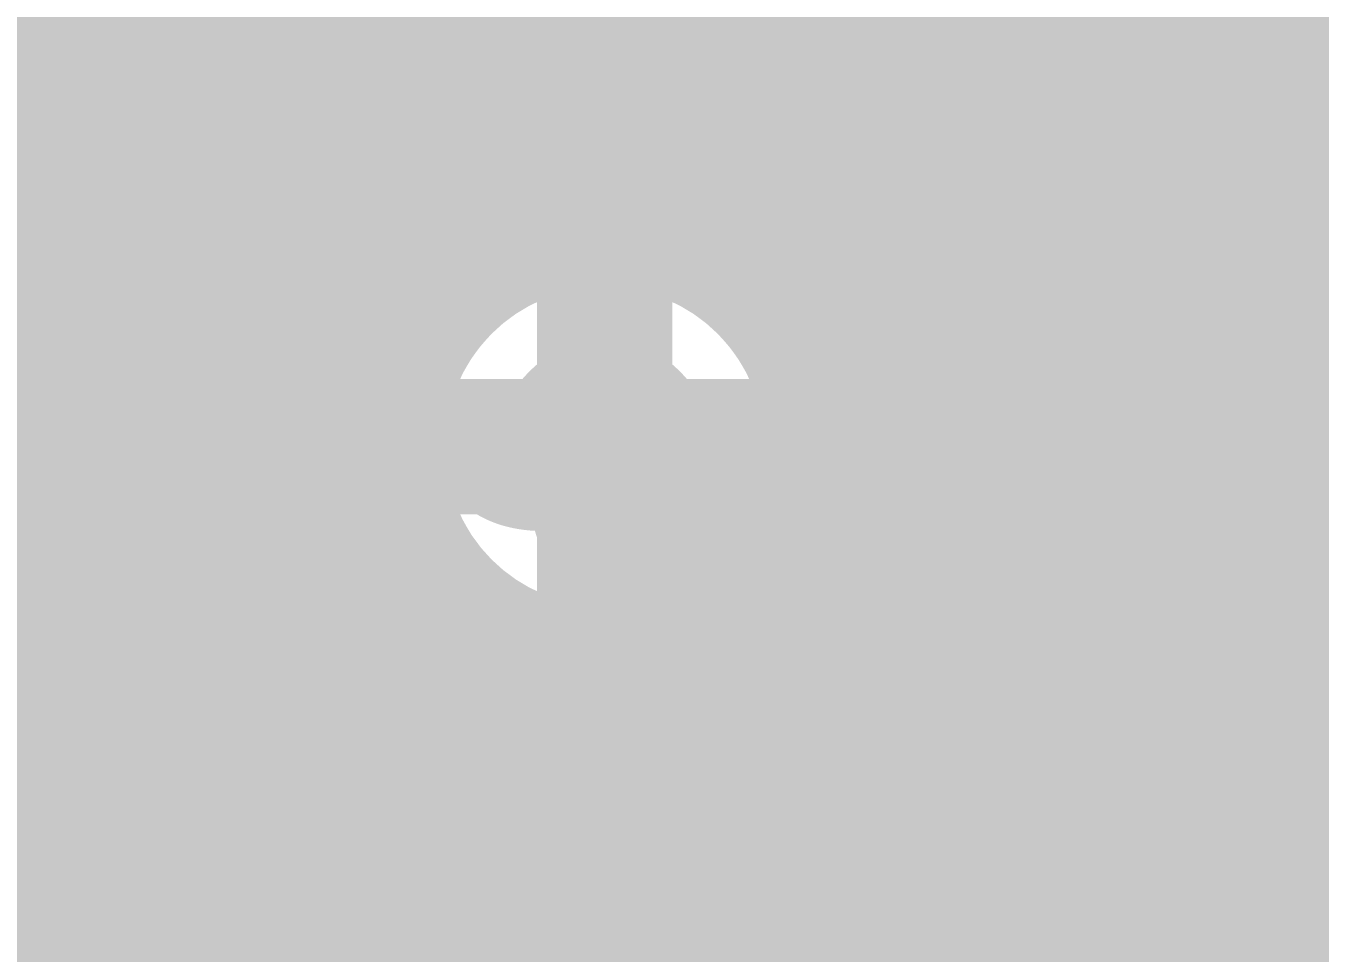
# Model space of a CAD drawing. Header units: inches. Extents: x 0 to 215, y 0 to 215.
# Drawn here: x 0.1502 to 0.2459, y 0.5546 to 0.6231 of the extents above; entities that cross this region are included whole.
import ezdxf

# ---------------------------------------------------------------- set-up
doc = ezdxf.new("R2010")
doc.units = ezdxf.units.IN
doc.header["$MEASUREMENT"] = 0
for name, color, linetype in [('BottomLayer', 5, 'Continuous'), ('BottomOverlay', 54, 'Continuous'), ('BottomPaste', 16, 'Continuous'), ('BottomSolder', 6, 'Continuous'), ('Mechanical15', 56, 'Continuous'), ('TopLayer', 1, 'Continuous'), ('TopOverlay', 2, 'Continuous'), ('TopPaste', 8, 'Continuous'), ('TopSolder', 216, 'Continuous'), ('ViaHoleLayer', 16, 'Continuous')]:
    doc.layers.add(name, color=color, linetype=linetype)
doc.styles.add('Arial', font='', dxfattribs={"height": 0.2})
doc.styles.get('Arial').set_extended_font_data('Arial')

# ---------------------------------------------------------------- blocks, each defined once
blk = doc.blocks.new('BF82192__10')
at = {"layer": 'BottomLayer'}
blk.add_hatch(color=5, dxfattribs=at).paths.add_polyline_path([(-0.181102, -0.082677), (-0.212598, -0.082677), (-0.212598, -0.059055), (-0.181102, -0.059055)])
at = {"layer": 'BottomPaste'}
blk.add_hatch(color=16, dxfattribs=at).paths.add_polyline_path([(-0.181102, -0.082677), (-0.212598, -0.082677), (-0.212598, -0.059055), (-0.181102, -0.059055)])
at = {"layer": 'BottomSolder'}
blk.add_hatch(color=6, dxfattribs=at).paths.add_polyline_path([(-0.177102, -0.086677), (-0.216598, -0.086677), (-0.216598, -0.055055), (-0.177102, -0.055055)])
at = {"layer": 'BottomOverlay'}
for points in [[(-0.294898, -0.086362, 0.01, 0.01, 0), (-0.294898, 0.071118, 0.01, 0.01, 0)], [(-0.294898, -0.086362, 0.01, 0.01, 0), (-0.294898, 0.071118, 0.01, 0.01, 0)], [(0.295654, -0.086362, 0.01, 0.01, -1), (-0.294898, -0.086362, 0.01, 0.01, 0)], [(0.295654, -0.086362, 0.01, 0.01, -1), (-0.294898, -0.086362, 0.01, 0.01, 0)]]:
    blk.add_lwpolyline(points, format="xyseb", dxfattribs=at)
blk.add_lwpolyline([(-0.297398, -0.086362, 0.005, 0.005, 1), (-0.292398, -0.086362, 0.005, 0.005, 1)], format="xyseb", close=True, dxfattribs=at)
blk.add_lwpolyline([(-0.297398, -0.086362, 0.005, 0.005, 1), (-0.292398, -0.086362, 0.005, 0.005, 1)], format="xyseb", close=True, dxfattribs=at)
blk.add_lwpolyline([(-0.297398, -0.086362, 0.005, 0.005, 1), (-0.292398, -0.086362, 0.005, 0.005, 1)], format="xyseb", close=True, dxfattribs=at)
blk.add_lwpolyline([(-0.297398, -0.086362, 0.005, 0.005, 1), (-0.292398, -0.086362, 0.005, 0.005, 1)], format="xyseb", close=True, dxfattribs=at)
blk = doc.blocks.new('R0201_29')
at = {"layer": 'TopLayer'}
for points in [[(-0.01673, 0.007874), (-0.004919, 0.007874), (-0.004919, -0.007874), (-0.01673, -0.007874)], [(0.004916, 0.007874), (0.016727, 0.007874), (0.016727, -0.007874), (0.004916, -0.007874)]]:
    blk.add_hatch(color=1, dxfattribs=at).paths.add_polyline_path(points)
at = {"layer": 'TopPaste'}
for points in [[(-0.01673, 0.007874), (-0.004919, 0.007874), (-0.004919, -0.007874), (-0.01673, -0.007874)], [(0.004916, 0.007874), (0.016727, 0.007874), (0.016727, -0.007874), (0.004916, -0.007874)]]:
    blk.add_hatch(color=8, dxfattribs=at).paths.add_polyline_path(points)
at = {"layer": 'TopSolder'}
for points in [[(-0.02073, 0.011874), (-0.000919, 0.011874), (-0.000919, -0.011874), (-0.02073, -0.011874)], [(0.000916, 0.011874), (0.020727, 0.011874), (0.020727, -0.011874), (0.000916, -0.011874)]]:
    blk.add_hatch(color=216, dxfattribs=at).paths.add_polyline_path(points)
at = {"layer": 'TopOverlay'}
for points in [[(-0.003937, 0.014961, 0.003937, 0.003937, 0), (-0.023622, 0.014961, 0.003937, 0.003937, 0)], [(-0.023622, -0.014961, 0.003937, 0.003937, 0), (-0.023622, 0.014961, 0.003937, 0.003937, 0)], [(0.023622, 0.014961, 0.003937, 0.003937, 0), (0.003937, 0.014961, 0.003937, 0.003937, 0)], [(0.023622, -0.014961, 0.003937, 0.003937, 0), (0.023622, 0.014961, 0.003937, 0.003937, 0)], [(-0.003937, -0.014961, 0.003937, 0.003937, 0), (-0.023622, -0.014961, 0.003937, 0.003937, 0)], [(0.023622, -0.014961, 0.003937, 0.003937, 0), (0.003937, -0.014961, 0.003937, 0.003937, 0)]]:
    blk.add_lwpolyline(points, format="xyseb", dxfattribs=at)
for points in [[(-0.024606, 0.014961, 0.001969, 0.001969, 1), (-0.022638, 0.014961, 0.001969, 0.001969, 1)], [(-0.024606, 0.014961, 0.001969, 0.001969, 1), (-0.022638, 0.014961, 0.001969, 0.001969, 1)], [(-0.004921, 0.014961, 0.001969, 0.001969, 1), (-0.002953, 0.014961, 0.001969, 0.001969, 1)], [(0.002953, 0.014961, 0.001969, 0.001969, 1), (0.004921, 0.014961, 0.001969, 0.001969, 1)], [(0.022638, 0.014961, 0.001969, 0.001969, 1), (0.024606, 0.014961, 0.001969, 0.001969, 1)], [(0.022638, 0.014961, 0.001969, 0.001969, 1), (0.024606, 0.014961, 0.001969, 0.001969, 1)], [(-0.024606, -0.014961, 0.001969, 0.001969, 1), (-0.022638, -0.014961, 0.001969, 0.001969, 1)], [(-0.024606, -0.014961, 0.001969, 0.001969, 1), (-0.022638, -0.014961, 0.001969, 0.001969, 1)], [(-0.004921, -0.014961, 0.001969, 0.001969, 1), (-0.002953, -0.014961, 0.001969, 0.001969, 1)], [(0.002953, -0.014961, 0.001969, 0.001969, 1), (0.004921, -0.014961, 0.001969, 0.001969, 1)], [(0.022638, -0.014961, 0.001969, 0.001969, 1), (0.024606, -0.014961, 0.001969, 0.001969, 1)], [(0.022638, -0.014961, 0.001969, 0.001969, 1), (0.024606, -0.014961, 0.001969, 0.001969, 1)]]:
    blk.add_lwpolyline(points, format="xyseb", close=True, dxfattribs=at)
blk = doc.blocks.new('R0201_37')
at = {"layer": 'TopLayer'}
for points in [[(-0.01673, 0.007874), (-0.004919, 0.007874), (-0.004919, -0.007874), (-0.01673, -0.007874)], [(0.004916, 0.007874), (0.016727, 0.007874), (0.016727, -0.007874), (0.004916, -0.007874)]]:
    blk.add_hatch(color=1, dxfattribs=at).paths.add_polyline_path(points)
at = {"layer": 'TopPaste'}
for points in [[(-0.01673, 0.007874), (-0.004919, 0.007874), (-0.004919, -0.007874), (-0.01673, -0.007874)], [(0.004916, 0.007874), (0.016727, 0.007874), (0.016727, -0.007874), (0.004916, -0.007874)]]:
    blk.add_hatch(color=8, dxfattribs=at).paths.add_polyline_path(points)
at = {"layer": 'TopSolder'}
for points in [[(-0.02073, 0.011874), (-0.000919, 0.011874), (-0.000919, -0.011874), (-0.02073, -0.011874)], [(0.000916, 0.011874), (0.020727, 0.011874), (0.020727, -0.011874), (0.000916, -0.011874)]]:
    blk.add_hatch(color=216, dxfattribs=at).paths.add_polyline_path(points)
at = {"layer": 'TopOverlay'}
for points in [[(-0.023622, 0.014961, 0.003937, 0.003937, 0), (-0.003937, 0.014961, 0.003937, 0.003937, 0)], [(-0.023622, 0.014961, 0.003937, 0.003937, 0), (-0.023622, -0.014961, 0.003937, 0.003937, 0)], [(0.003937, 0.014961, 0.003937, 0.003937, 0), (0.023622, 0.014961, 0.003937, 0.003937, 0)], [(0.023622, 0.014961, 0.003937, 0.003937, 0), (0.023622, -0.014961, 0.003937, 0.003937, 0)], [(-0.023622, -0.014961, 0.003937, 0.003937, 0), (-0.003937, -0.014961, 0.003937, 0.003937, 0)], [(0.003937, -0.014961, 0.003937, 0.003937, 0), (0.023622, -0.014961, 0.003937, 0.003937, 0)]]:
    blk.add_lwpolyline(points, format="xyseb", dxfattribs=at)
for points in [[(-0.024606, 0.014961, 0.001969, 0.001969, 1), (-0.022638, 0.014961, 0.001969, 0.001969, 1)], [(-0.024606, 0.014961, 0.001969, 0.001969, 1), (-0.022638, 0.014961, 0.001969, 0.001969, 1)], [(-0.004921, 0.014961, 0.001969, 0.001969, 1), (-0.002953, 0.014961, 0.001969, 0.001969, 1)], [(0.002953, 0.014961, 0.001969, 0.001969, 1), (0.004921, 0.014961, 0.001969, 0.001969, 1)], [(0.022638, 0.014961, 0.001969, 0.001969, 1), (0.024606, 0.014961, 0.001969, 0.001969, 1)], [(0.022638, 0.014961, 0.001969, 0.001969, 1), (0.024606, 0.014961, 0.001969, 0.001969, 1)], [(-0.024606, -0.014961, 0.001969, 0.001969, 1), (-0.022638, -0.014961, 0.001969, 0.001969, 1)], [(-0.024606, -0.014961, 0.001969, 0.001969, 1), (-0.022638, -0.014961, 0.001969, 0.001969, 1)], [(-0.004921, -0.014961, 0.001969, 0.001969, 1), (-0.002953, -0.014961, 0.001969, 0.001969, 1)], [(0.002953, -0.014961, 0.001969, 0.001969, 1), (0.004921, -0.014961, 0.001969, 0.001969, 1)], [(0.022638, -0.014961, 0.001969, 0.001969, 1), (0.024606, -0.014961, 0.001969, 0.001969, 1)], [(0.022638, -0.014961, 0.001969, 0.001969, 1), (0.024606, -0.014961, 0.001969, 0.001969, 1)]]:
    blk.add_lwpolyline(points, format="xyseb", close=True, dxfattribs=at)
blk = doc.blocks.new('R0201_45')
at = {"layer": 'TopLayer'}
for points in [[(-0.01673, 0.007874), (-0.004919, 0.007874), (-0.004919, -0.007874), (-0.01673, -0.007874)], [(0.004916, 0.007874), (0.016727, 0.007874), (0.016727, -0.007874), (0.004916, -0.007874)]]:
    blk.add_hatch(color=1, dxfattribs=at).paths.add_polyline_path(points)
at = {"layer": 'TopPaste'}
for points in [[(-0.01673, 0.007874), (-0.004919, 0.007874), (-0.004919, -0.007874), (-0.01673, -0.007874)], [(0.004916, 0.007874), (0.016727, 0.007874), (0.016727, -0.007874), (0.004916, -0.007874)]]:
    blk.add_hatch(color=8, dxfattribs=at).paths.add_polyline_path(points)
at = {"layer": 'TopSolder'}
for points in [[(-0.02073, 0.011874), (-0.000919, 0.011874), (-0.000919, -0.011874), (-0.02073, -0.011874)], [(0.000916, 0.011874), (0.020727, 0.011874), (0.020727, -0.011874), (0.000916, -0.011874)]]:
    blk.add_hatch(color=216, dxfattribs=at).paths.add_polyline_path(points)
at = {"layer": 'TopOverlay'}
for points in [[(-0.003937, 0.014961, 0.003937, 0.003937, 0), (-0.023622, 0.014961, 0.003937, 0.003937, 0)], [(-0.023622, -0.014961, 0.003937, 0.003937, 0), (-0.023622, 0.014961, 0.003937, 0.003937, 0)], [(0.023622, 0.014961, 0.003937, 0.003937, 0), (0.003937, 0.014961, 0.003937, 0.003937, 0)], [(0.023622, -0.014961, 0.003937, 0.003937, 0), (0.023622, 0.014961, 0.003937, 0.003937, 0)], [(-0.003937, -0.014961, 0.003937, 0.003937, 0), (-0.023622, -0.014961, 0.003937, 0.003937, 0)], [(0.023622, -0.014961, 0.003937, 0.003937, 0), (0.003937, -0.014961, 0.003937, 0.003937, 0)]]:
    blk.add_lwpolyline(points, format="xyseb", dxfattribs=at)
for points in [[(-0.024606, 0.014961, 0.001969, 0.001969, 1), (-0.022638, 0.014961, 0.001969, 0.001969, 1)], [(-0.024606, 0.014961, 0.001969, 0.001969, 1), (-0.022638, 0.014961, 0.001969, 0.001969, 1)], [(-0.004921, 0.014961, 0.001969, 0.001969, 1), (-0.002953, 0.014961, 0.001969, 0.001969, 1)], [(0.002953, 0.014961, 0.001969, 0.001969, 1), (0.004921, 0.014961, 0.001969, 0.001969, 1)], [(0.022638, 0.014961, 0.001969, 0.001969, 1), (0.024606, 0.014961, 0.001969, 0.001969, 1)], [(0.022638, 0.014961, 0.001969, 0.001969, 1), (0.024606, 0.014961, 0.001969, 0.001969, 1)], [(-0.024606, -0.014961, 0.001969, 0.001969, 1), (-0.022638, -0.014961, 0.001969, 0.001969, 1)], [(-0.024606, -0.014961, 0.001969, 0.001969, 1), (-0.022638, -0.014961, 0.001969, 0.001969, 1)], [(-0.004921, -0.014961, 0.001969, 0.001969, 1), (-0.002953, -0.014961, 0.001969, 0.001969, 1)], [(0.002953, -0.014961, 0.001969, 0.001969, 1), (0.004921, -0.014961, 0.001969, 0.001969, 1)], [(0.022638, -0.014961, 0.001969, 0.001969, 1), (0.024606, -0.014961, 0.001969, 0.001969, 1)], [(0.022638, -0.014961, 0.001969, 0.001969, 1), (0.024606, -0.014961, 0.001969, 0.001969, 1)]]:
    blk.add_lwpolyline(points, format="xyseb", close=True, dxfattribs=at)
blk = doc.blocks.new('SOT_523_3_L1_6_W0_8_P1_00_LS1_6_BR_46')
at = {"layer": 'TopLayer'}
for points in [[(0.014382, 0.013427), (0.014382, 0.029175), (0.034461, 0.029175), (0.034461, 0.013427)], [(-0.0368, -0.006258), (-0.0368, 0.00949), (-0.016721, 0.00949), (-0.016721, -0.006258)], [(0.014382, -0.025943), (0.014382, -0.010195), (0.034461, -0.010195), (0.034461, -0.025943)]]:
    blk.add_hatch(color=1, dxfattribs=at).paths.add_polyline_path(points)
at = {"layer": 'TopPaste'}
for points in [[(0.014382, 0.013427), (0.014382, 0.029175), (0.034461, 0.029175), (0.034461, 0.013427)], [(-0.0368, -0.006258), (-0.0368, 0.00949), (-0.016721, 0.00949), (-0.016721, -0.006258)], [(0.014382, -0.025943), (0.014382, -0.010195), (0.034461, -0.010195), (0.034461, -0.025943)]]:
    blk.add_hatch(color=8, dxfattribs=at).paths.add_polyline_path(points)
at = {"layer": 'TopSolder'}
for points in [[(0.012382, 0.011427), (0.012382, 0.031175), (0.036461, 0.031175), (0.036461, 0.011427)], [(-0.0388, -0.008258), (-0.0388, 0.01149), (-0.014721, 0.01149), (-0.014721, -0.008258)], [(0.012382, -0.027943), (0.012382, -0.008195), (0.036461, -0.008195), (0.036461, -0.027943)]]:
    blk.add_hatch(color=216, dxfattribs=at).paths.add_polyline_path(points)
at = {"layer": 'Mechanical15'}
for points in [[(0.0368, -0.019249, 0.00748, 0.00748, 1), (0.02936, -0.019249, 0.00748, 0.00748, 1)], [(0.02749, -0.019249, 0.00374, 0.00374, 1), (0.03123, -0.019249, 0.00374, 0.00374, 1)], [(0.03493, -0.019249, 0.00374, 0.00374, 1), (0.03867, -0.019249, 0.00374, 0.00374, 1)]]:
    blk.add_lwpolyline(points, format="xyseb", close=True, dxfattribs=at)
at = {"layer": 'TopOverlay'}
for points in [[(-0.018887, 0.01733, 0.00748, 0.00748, 0), (-0.018887, 0.037049, 0.00748, 0.00748, 0)], [(0.016547, 0.037049, 0.00748, 0.00748, 0), (-0.018887, 0.037049, 0.00748, 0.00748, 0)], [(0.016547, 0.037015, 0.00748, 0.00748, 0), (0.016547, 0.037049, 0.00748, 0.00748, 0)], [(0.016547, -0.002355, 0.00748, 0.00748, 0), (0.016547, 0.005587, 0.00748, 0.00748, 0)], [(-0.018887, -0.033817, 0.00748, 0.00748, 0), (-0.018887, -0.014098, 0.00748, 0.00748, 0)], [(0.016547, -0.033817, 0.00748, 0.00748, 0), (-0.018887, -0.033817, 0.00748, 0.00748, 0)], [(0.016547, -0.033817, 0.00748, 0.00748, 0), (0.016547, -0.033783, 0.00748, 0.00748, 0)]]:
    blk.add_lwpolyline(points, format="xyseb", dxfattribs=at)
for points in [[(-0.020757, 0.037049, 0.00374, 0.00374, 1), (-0.017017, 0.037049, 0.00374, 0.00374, 1)], [(-0.020757, 0.037049, 0.00374, 0.00374, 1), (-0.017017, 0.037049, 0.00374, 0.00374, 1)], [(0.014677, 0.037049, 0.00374, 0.00374, 1), (0.018417, 0.037049, 0.00374, 0.00374, 1)], [(0.014677, 0.037049, 0.00374, 0.00374, 1), (0.018417, 0.037049, 0.00374, 0.00374, 1)], [(0.014677, 0.037015, 0.00374, 0.00374, 1), (0.018417, 0.037015, 0.00374, 0.00374, 1)], [(-0.020757, 0.01733, 0.00374, 0.00374, 1), (-0.017017, 0.01733, 0.00374, 0.00374, 1)], [(0.014677, 0.005587, 0.00374, 0.00374, 1), (0.018417, 0.005587, 0.00374, 0.00374, 1)], [(0.014677, -0.002355, 0.00374, 0.00374, 1), (0.018417, -0.002355, 0.00374, 0.00374, 1)], [(-0.020757, -0.014098, 0.00374, 0.00374, 1), (-0.017017, -0.014098, 0.00374, 0.00374, 1)], [(-0.020757, -0.033817, 0.00374, 0.00374, 1), (-0.017017, -0.033817, 0.00374, 0.00374, 1)], [(-0.020757, -0.033817, 0.00374, 0.00374, 1), (-0.017017, -0.033817, 0.00374, 0.00374, 1)], [(0.014677, -0.033783, 0.00374, 0.00374, 1), (0.018417, -0.033783, 0.00374, 0.00374, 1)], [(0.014677, -0.033817, 0.00374, 0.00374, 1), (0.018417, -0.033817, 0.00374, 0.00374, 1)], [(0.014677, -0.033817, 0.00374, 0.00374, 1), (0.018417, -0.033817, 0.00374, 0.00374, 1)], [(0.03139, -0.038149, 0.00748, 0.00748, 1), (0.02611, -0.038149, 0.00748, 0.00748, 1)], [(0.02424, -0.038149, 0.00374, 0.00374, 1), (0.02798, -0.038149, 0.00374, 0.00374, 1)], [(0.02952, -0.038149, 0.00374, 0.00374, 1), (0.03326, -0.038149, 0.00374, 0.00374, 1)]]:
    blk.add_lwpolyline(points, format="xyseb", close=True, dxfattribs=at)
blk = doc.blocks.new('C0201_62')
at = {"layer": 'TopLayer'}
for points in [[(-0.016727, 0.007874), (-0.004916, 0.007874), (-0.004916, -0.007874), (-0.016727, -0.007874)], [(0.004919, 0.007874), (0.01673, 0.007874), (0.01673, -0.007874), (0.004919, -0.007874)]]:
    blk.add_hatch(color=1, dxfattribs=at).paths.add_polyline_path(points)
at = {"layer": 'TopPaste'}
for points in [[(-0.016727, 0.007874), (-0.004916, 0.007874), (-0.004916, -0.007874), (-0.016727, -0.007874)], [(0.004919, 0.007874), (0.01673, 0.007874), (0.01673, -0.007874), (0.004919, -0.007874)]]:
    blk.add_hatch(color=8, dxfattribs=at).paths.add_polyline_path(points)
at = {"layer": 'TopSolder'}
for points in [[(-0.020727, 0.011874), (-0.000916, 0.011874), (-0.000916, -0.011874), (-0.020727, -0.011874)], [(0.000919, 0.011874), (0.02073, 0.011874), (0.02073, -0.011874), (0.000919, -0.011874)]]:
    blk.add_hatch(color=216, dxfattribs=at).paths.add_polyline_path(points)
at = {"layer": 'TopOverlay'}
for points in [[(-0.023623, 0.011812, 0.003937, 0.003937, -0.414214), (-0.020474, 0.014961, 0.003937, 0.003937, 0)], [(-0.019685, 0.014961, 0.003937, 0.003937, 0), (-0.020474, 0.014961, 0.003937, 0.003937, 0)], [(-0.003935, 0.014961, 0.003937, 0.003937, 0), (-0.019685, 0.014961, 0.003937, 0.003937, 0)], [(0.019685, 0.014961, 0.003937, 0.003937, 0), (0.003938, 0.014961, 0.003937, 0.003937, 0)], [(0.020474, 0.014961, 0.003937, 0.003937, 0), (0.019685, 0.014961, 0.003937, 0.003937, 0)], [(0.020474, 0.014961, 0.003937, 0.003937, -0.414214), (0.023623, 0.011812, 0.003937, 0.003937, 0)], [(-0.023623, -0.011811, 0.003937, 0.003937, 0), (-0.023623, 0.011812, 0.003937, 0.003937, 0)], [(0.023623, -0.011811, 0.003937, 0.003937, 0), (0.023623, 0.011812, 0.003937, 0.003937, 0)], [(-0.020473, -0.014961, 0.003937, 0.003937, -0.414214), (-0.023623, -0.011811, 0.003937, 0.003937, 0)], [(0.023623, -0.011811, 0.003937, 0.003937, -0.414214), (0.020473, -0.014961, 0.003937, 0.003937, 0)], [(-0.019685, -0.014961, 0.003937, 0.003937, 0), (-0.020473, -0.014961, 0.003937, 0.003937, 0)], [(-0.003935, -0.014961, 0.003937, 0.003937, 0), (-0.019685, -0.014961, 0.003937, 0.003937, 0)], [(0.019685, -0.014961, 0.003937, 0.003937, 0), (0.003938, -0.014961, 0.003937, 0.003937, 0)], [(0.020473, -0.014961, 0.003937, 0.003937, 0), (0.019685, -0.014961, 0.003937, 0.003937, 0)]]:
    blk.add_lwpolyline(points, format="xyseb", dxfattribs=at)
for points in [[(-0.021458, 0.014961, 0.001969, 0.001969, 1), (-0.01949, 0.014961, 0.001969, 0.001969, 1)], [(-0.021458, 0.014961, 0.001969, 0.001969, 1), (-0.01949, 0.014961, 0.001969, 0.001969, 1)], [(-0.020669, 0.014961, 0.001969, 0.001969, 1), (-0.018701, 0.014961, 0.001969, 0.001969, 1)], [(-0.020669, 0.014961, 0.001969, 0.001969, 1), (-0.018701, 0.014961, 0.001969, 0.001969, 1)], [(-0.004919, 0.014961, 0.001969, 0.001969, 1), (-0.002951, 0.014961, 0.001969, 0.001969, 1)], [(0.002954, 0.014961, 0.001969, 0.001969, 1), (0.004922, 0.014961, 0.001969, 0.001969, 1)], [(0.018701, 0.014961, 0.001969, 0.001969, 1), (0.020669, 0.014961, 0.001969, 0.001969, 1)], [(0.018701, 0.014961, 0.001969, 0.001969, 1), (0.020669, 0.014961, 0.001969, 0.001969, 1)], [(0.01949, 0.014961, 0.001969, 0.001969, 1), (0.021458, 0.014961, 0.001969, 0.001969, 1)], [(0.01949, 0.014961, 0.001969, 0.001969, 1), (0.021458, 0.014961, 0.001969, 0.001969, 1)], [(-0.024607, 0.011812, 0.001969, 0.001969, 1), (-0.022639, 0.011812, 0.001969, 0.001969, 1)], [(-0.024607, 0.011812, 0.001969, 0.001969, 1), (-0.022639, 0.011812, 0.001969, 0.001969, 1)], [(0.022639, 0.011812, 0.001969, 0.001969, 1), (0.024607, 0.011812, 0.001969, 0.001969, 1)], [(0.022639, 0.011812, 0.001969, 0.001969, 1), (0.024607, 0.011812, 0.001969, 0.001969, 1)], [(-0.024607, -0.011811, 0.001969, 0.001969, 1), (-0.022639, -0.011811, 0.001969, 0.001969, 1)], [(-0.024607, -0.011811, 0.001969, 0.001969, 1), (-0.022639, -0.011811, 0.001969, 0.001969, 1)], [(0.022639, -0.011811, 0.001969, 0.001969, 1), (0.024607, -0.011811, 0.001969, 0.001969, 1)], [(0.022639, -0.011811, 0.001969, 0.001969, 1), (0.024607, -0.011811, 0.001969, 0.001969, 1)], [(-0.021457, -0.014961, 0.001969, 0.001969, 1), (-0.019489, -0.014961, 0.001969, 0.001969, 1)], [(-0.021457, -0.014961, 0.001969, 0.001969, 1), (-0.019489, -0.014961, 0.001969, 0.001969, 1)], [(-0.020669, -0.014961, 0.001969, 0.001969, 1), (-0.018701, -0.014961, 0.001969, 0.001969, 1)], [(-0.020669, -0.014961, 0.001969, 0.001969, 1), (-0.018701, -0.014961, 0.001969, 0.001969, 1)], [(-0.004919, -0.014961, 0.001969, 0.001969, 1), (-0.002951, -0.014961, 0.001969, 0.001969, 1)], [(0.002954, -0.014961, 0.001969, 0.001969, 1), (0.004922, -0.014961, 0.001969, 0.001969, 1)], [(0.018701, -0.014961, 0.001969, 0.001969, 1), (0.020669, -0.014961, 0.001969, 0.001969, 1)], [(0.018701, -0.014961, 0.001969, 0.001969, 1), (0.020669, -0.014961, 0.001969, 0.001969, 1)], [(0.019489, -0.014961, 0.001969, 0.001969, 1), (0.021457, -0.014961, 0.001969, 0.001969, 1)], [(0.019489, -0.014961, 0.001969, 0.001969, 1), (0.021457, -0.014961, 0.001969, 0.001969, 1)]]:
    blk.add_lwpolyline(points, format="xyseb", close=True, dxfattribs=at)

msp = doc.modelspace()

# ---------------------------------------------------------------- hatches: boundary and pattern name
at = {"layer": 'BottomLayer'}
h = msp.add_hatch(color=5, dxfattribs=at)
edge = h.paths.add_edge_path()
edge.add_arc((0.193, 0.592), 0.007874, 0, 360)
at = {"layer": 'TopLayer'}
h = msp.add_hatch(color=1, dxfattribs=at)
edge = h.paths.add_edge_path()
edge.add_arc((0.193, 0.592), 0.007874, 0, 360)
at = {"layer": 'ViaHoleLayer'}
h = msp.add_hatch(color=16, dxfattribs=at)
edge = h.paths.add_edge_path()
edge.add_arc((0.193, 0.592), 0.003937, 0, 360)

# ---------------------------------------------------------------- linework, layer by layer
at = {"layer": 'BottomLayer'}
for points in [[(0.156226, 0.607307, 0.005, 0.005, 0), (0.156226, 0.764787, 0.005, 0.005, 0)], [(0.227343, 0.603508, 0.005, 0.005, 0), (0.227343, 0.640004, 0.005, 0.005, 0)], [(0.156226, 0.622433, 0.005, 0.005, 0), (0.227343, 0.622433, 0.005, 0.005, 0)], [(0.156226, 0.618418, 0.005, 0.005, 0), (0.227343, 0.618418, 0.005, 0.005, 0)], [(0.156226, 0.614402, 0.005, 0.005, 0), (0.227343, 0.614402, 0.005, 0.005, 0)], [(0.156226, 0.610386, 0.005, 0.005, 0), (0.227343, 0.610386, 0.005, 0.005, 0)], [(0.156009, 0.606216, 0.005, 0.005, 0), (0.157791, 0.574496, 0.005, 0.005, 0)], [(0.15604, 0.606371, 0.005, 0.005, 0), (0.227343, 0.606371, 0.005, 0.005, 0)], [(0.193, 0.592, 0.01, 0.01, 0), (0.193, 0.603811, 0.01, 0.01, 0)], [(0.227343, 0.603508, 0.005, 0.005, 0), (0.271713, 0.603508, 0.005, 0.005, 0)], [(0.156226, 0.602355, 0.005, 0.005, 0), (0.183122, 0.602355, 0.005, 0.005, 0)], [(0.202878, 0.602355, 0.005, 0.005, 0), (0.539673, 0.602355, 0.005, 0.005, 0)], [(0.156452, 0.598339, 0.005, 0.005, 0), (0.18017, 0.598339, 0.005, 0.005, 0)], [(0.20583, 0.598339, 0.005, 0.005, 0), (0.539673, 0.598339, 0.005, 0.005, 0)], [(0.156677, 0.594324, 0.005, 0.005, 0), (0.178879, 0.594324, 0.005, 0.005, 0)], [(0.181189, 0.592, 0.01, 0.01, 0), (0.193, 0.592, 0.01, 0.01, 0)], [(0.193, 0.592, 0.01, 0.01, 0), (0.204811, 0.592, 0.01, 0.01, 0)], [(0.193, 0.580189, 0.01, 0.01, 0), (0.193, 0.592, 0.01, 0.01, 0)], [(0.207121, 0.594324, 0.005, 0.005, 0), (0.539673, 0.594324, 0.005, 0.005, 0)], [(0.156903, 0.590308, 0.005, 0.005, 0), (0.178789, 0.590308, 0.005, 0.005, 0)], [(0.207211, 0.590308, 0.005, 0.005, 0), (0.539673, 0.590308, 0.005, 0.005, 0)], [(0.157128, 0.586292, 0.005, 0.005, 0), (0.179876, 0.586292, 0.005, 0.005, 0)], [(0.206123, 0.586292, 0.005, 0.005, 0), (0.539673, 0.586292, 0.005, 0.005, 0)], [(0.157354, 0.582276, 0.005, 0.005, 0), (0.1825, 0.582276, 0.005, 0.005, 0)], [(0.2035, 0.582276, 0.005, 0.005, 0), (0.539673, 0.582276, 0.005, 0.005, 0)], [(0.157579, 0.578261, 0.005, 0.005, 0), (0.188995, 0.578261, 0.005, 0.005, 0)], [(0.197005, 0.578261, 0.005, 0.005, 0), (0.539694, 0.578261, 0.005, 0.005, 0)], [(0.157791, 0.574496, 0.005, 0.005, 0), (0.163295, 0.542097, 0.005, 0.005, 0)], [(0.157833, 0.574245, 0.005, 0.005, 0), (0.54055, 0.574245, 0.005, 0.005, 0)], [(0.158516, 0.570229, 0.005, 0.005, 0), (0.542966, 0.570229, 0.005, 0.005, 0)], [(0.159198, 0.566214, 0.005, 0.005, 0), (0.54694, 0.566214, 0.005, 0.005, 0)], [(0.15988, 0.562198, 0.005, 0.005, 0), (0.550955, 0.562198, 0.005, 0.005, 0)], [(0.160562, 0.558182, 0.005, 0.005, 0), (0.554971, 0.558182, 0.005, 0.005, 0)], [(0.161245, 0.554167, 0.005, 0.005, 0), (0.558987, 0.554167, 0.005, 0.005, 0)]]:
    msp.add_lwpolyline(points, format="xyseb", dxfattribs=at)
for points in [[(0.154976, 0.622433, 0.0025, 0.0025, 1), (0.157476, 0.622433, 0.0025, 0.0025, 1)], [(0.226093, 0.622433, 0.0025, 0.0025, 1), (0.228593, 0.622433, 0.0025, 0.0025, 1)], [(0.154976, 0.618418, 0.0025, 0.0025, 1), (0.157476, 0.618418, 0.0025, 0.0025, 1)], [(0.226093, 0.618418, 0.0025, 0.0025, 1), (0.228593, 0.618418, 0.0025, 0.0025, 1)], [(0.154976, 0.614402, 0.0025, 0.0025, 1), (0.157476, 0.614402, 0.0025, 0.0025, 1)], [(0.226093, 0.614402, 0.0025, 0.0025, 1), (0.228593, 0.614402, 0.0025, 0.0025, 1)], [(0.154976, 0.610386, 0.0025, 0.0025, 1), (0.157476, 0.610386, 0.0025, 0.0025, 1)], [(0.226093, 0.610386, 0.0025, 0.0025, 1), (0.228593, 0.610386, 0.0025, 0.0025, 1)], [(0.154976, 0.607307, 0.0025, 0.0025, 1), (0.157476, 0.607307, 0.0025, 0.0025, 1)], [(0.154759, 0.606216, 0.0025, 0.0025, 1), (0.157259, 0.606216, 0.0025, 0.0025, 1)], [(0.15479, 0.606371, 0.0025, 0.0025, 1), (0.15729, 0.606371, 0.0025, 0.0025, 1)], [(0.207311, 0.592, 0.005, 0.005, 1), (0.178689, 0.592, 0.005, 0.005, 1)], [(0.1905, 0.603811, 0.005, 0.005, 1), (0.1955, 0.603811, 0.005, 0.005, 1)], [(0.226093, 0.606371, 0.0025, 0.0025, 1), (0.228593, 0.606371, 0.0025, 0.0025, 1)], [(0.226093, 0.603508, 0.0025, 0.0025, 1), (0.228593, 0.603508, 0.0025, 0.0025, 1)], [(0.226093, 0.603508, 0.0025, 0.0025, 1), (0.228593, 0.603508, 0.0025, 0.0025, 1)], [(0.154976, 0.602355, 0.0025, 0.0025, 1), (0.157476, 0.602355, 0.0025, 0.0025, 1)], [(0.181872, 0.602355, 0.0025, 0.0025, 1), (0.184372, 0.602355, 0.0025, 0.0025, 1)], [(0.201628, 0.602355, 0.0025, 0.0025, 1), (0.204128, 0.602355, 0.0025, 0.0025, 1)], [(0.155202, 0.598339, 0.0025, 0.0025, 1), (0.157702, 0.598339, 0.0025, 0.0025, 1)], [(0.17892, 0.598339, 0.0025, 0.0025, 1), (0.18142, 0.598339, 0.0025, 0.0025, 1)], [(0.20458, 0.598339, 0.0025, 0.0025, 1), (0.20708, 0.598339, 0.0025, 0.0025, 1)], [(0.155427, 0.594324, 0.0025, 0.0025, 1), (0.157927, 0.594324, 0.0025, 0.0025, 1)], [(0.178689, 0.592, 0.005, 0.005, 1), (0.183689, 0.592, 0.005, 0.005, 1)], [(0.177629, 0.594324, 0.0025, 0.0025, 1), (0.180129, 0.594324, 0.0025, 0.0025, 1)], [(0.1905, 0.592, 0.005, 0.005, 1), (0.1955, 0.592, 0.005, 0.005, 1)], [(0.1905, 0.592, 0.005, 0.005, 1), (0.1955, 0.592, 0.005, 0.005, 1)], [(0.1905, 0.592, 0.005, 0.005, 1), (0.1955, 0.592, 0.005, 0.005, 1)], [(0.1905, 0.592, 0.005, 0.005, 1), (0.1955, 0.592, 0.005, 0.005, 1)], [(0.202311, 0.592, 0.005, 0.005, 1), (0.207311, 0.592, 0.005, 0.005, 1)], [(0.205871, 0.594324, 0.0025, 0.0025, 1), (0.208371, 0.594324, 0.0025, 0.0025, 1)], [(0.177439, 0.592, 0.0025, 0.0025, 1), (0.179939, 0.592, 0.0025, 0.0025, 1)], [(0.206061, 0.592, 0.0025, 0.0025, 1), (0.208561, 0.592, 0.0025, 0.0025, 1)], [(0.155653, 0.590308, 0.0025, 0.0025, 1), (0.158153, 0.590308, 0.0025, 0.0025, 1)], [(0.177539, 0.590308, 0.0025, 0.0025, 1), (0.180039, 0.590308, 0.0025, 0.0025, 1)], [(0.205961, 0.590308, 0.0025, 0.0025, 1), (0.208461, 0.590308, 0.0025, 0.0025, 1)], [(0.155878, 0.586292, 0.0025, 0.0025, 1), (0.158378, 0.586292, 0.0025, 0.0025, 1)], [(0.178626, 0.586292, 0.0025, 0.0025, 1), (0.181126, 0.586292, 0.0025, 0.0025, 1)], [(0.204873, 0.586292, 0.0025, 0.0025, 1), (0.207373, 0.586292, 0.0025, 0.0025, 1)], [(0.156104, 0.582276, 0.0025, 0.0025, 1), (0.158604, 0.582276, 0.0025, 0.0025, 1)], [(0.18125, 0.582276, 0.0025, 0.0025, 1), (0.18375, 0.582276, 0.0025, 0.0025, 1)], [(0.1905, 0.580189, 0.005, 0.005, 1), (0.1955, 0.580189, 0.005, 0.005, 1)], [(0.20225, 0.582276, 0.0025, 0.0025, 1), (0.20475, 0.582276, 0.0025, 0.0025, 1)], [(0.156329, 0.578261, 0.0025, 0.0025, 1), (0.158829, 0.578261, 0.0025, 0.0025, 1)], [(0.187745, 0.578261, 0.0025, 0.0025, 1), (0.190245, 0.578261, 0.0025, 0.0025, 1)], [(0.195755, 0.578261, 0.0025, 0.0025, 1), (0.198255, 0.578261, 0.0025, 0.0025, 1)], [(0.156541, 0.574496, 0.0025, 0.0025, 1), (0.159041, 0.574496, 0.0025, 0.0025, 1)], [(0.156541, 0.574496, 0.0025, 0.0025, 1), (0.159041, 0.574496, 0.0025, 0.0025, 1)], [(0.156583, 0.574245, 0.0025, 0.0025, 1), (0.159083, 0.574245, 0.0025, 0.0025, 1)], [(0.157266, 0.570229, 0.0025, 0.0025, 1), (0.159766, 0.570229, 0.0025, 0.0025, 1)], [(0.157948, 0.566214, 0.0025, 0.0025, 1), (0.160448, 0.566214, 0.0025, 0.0025, 1)], [(0.15863, 0.562198, 0.0025, 0.0025, 1), (0.16113, 0.562198, 0.0025, 0.0025, 1)], [(0.159312, 0.558182, 0.0025, 0.0025, 1), (0.161812, 0.558182, 0.0025, 0.0025, 1)], [(0.159995, 0.554167, 0.0025, 0.0025, 1), (0.162495, 0.554167, 0.0025, 0.0025, 1)]]:
    msp.add_lwpolyline(points, format="xyseb", close=True, dxfattribs=at)
at = {"layer": 'TopLayer'}
for points in [[(0.206213, 0.619182, 0.005906, 0.005906, 0), (0.219031, 0.632, 0.005906, 0.005906, 0)], [(0.241541, 0.632, 0.005906, 0.005906, 0), (0.25, 0.623541, 0.005906, 0.005906, 0)], [(0.168921, 0.626079, 0.005906, 0.005906, 0), (0.175818, 0.619182, 0.005906, 0.005906, 0)], [(0.175818, 0.619182, 0.005906, 0.005906, 0), (0.192315, 0.619182, 0.005906, 0.005906, 0)], [(0.192315, 0.619182, 0.005906, 0.005906, 0), (0.206213, 0.619182, 0.005906, 0.005906, 0)], [(0.215637, 0.609759, 0.005, 0.005, 0), (0.224552, 0.618673, 0.005, 0.005, 0)], [(0.224552, 0.618673, 0.005, 0.005, 0), (0.235689, 0.618673, 0.005, 0.005, 0)], [(0.235689, 0.598342, 0.005, 0.005, 0), (0.235689, 0.618673, 0.005, 0.005, 0)], [(0.224296, 0.618418, 0.005, 0.005, 0), (0.235689, 0.618418, 0.005, 0.005, 0)], [(0.143327, 0.616673, 0.005, 0.005, 0), (0.15948, 0.616673, 0.005, 0.005, 0)], [(0.159498, 0.616655, 0.005, 0.005, 0), (0.166395, 0.609759, 0.005, 0.005, 0)], [(0.143327, 0.614402, 0.005, 0.005, 0), (0.161751, 0.614402, 0.005, 0.005, 0)], [(0.22028, 0.614402, 0.005, 0.005, 0), (0.235689, 0.614402, 0.005, 0.005, 0)], [(0.145311, 0.610386, 0.005, 0.005, 0), (0.165767, 0.610386, 0.005, 0.005, 0)], [(0.216265, 0.610386, 0.005, 0.005, 0), (0.235689, 0.610386, 0.005, 0.005, 0)], [(0.175818, 0.605855, 0.005, 0.005, -0.198912), (0.166395, 0.609759, 0.005, 0.005, 0)], [(0.175818, 0.605855, 0.005, 0.005, -0.198912), (0.166395, 0.609759, 0.005, 0.005, 0)], [(0.215637, 0.609759, 0.005, 0.005, -0.190879), (0.206626, 0.605862, 0.005, 0.005, 0)], [(0.215637, 0.609759, 0.005, 0.005, -0.190879), (0.206626, 0.605862, 0.005, 0.005, 0)], [(0.145311, 0.606371, 0.005, 0.005, 0), (0.172148, 0.606371, 0.005, 0.005, 0)], [(0.209884, 0.606371, 0.005, 0.005, 0), (0.235689, 0.606371, 0.005, 0.005, 0)], [(0.178004, 0.602706, 0.005, 0.005, 0), (0.178004, 0.605855, 0.005, 0.005, 0)], [(0.206626, 0.602706, 0.005, 0.005, 0), (0.206626, 0.605862, 0.005, 0.005, 0)], [(0.145311, 0.602355, 0.005, 0.005, 0), (0.183122, 0.602355, 0.005, 0.005, 0)], [(0.178004, 0.602706, 0.005, 0.005, 0), (0.183503, 0.602706, 0.005, 0.005, 0)], [(0.180826, 0.584476, 0.005, 0.005, -0.364657), (0.183503, 0.602706, 0.005, 0.005, 0)], [(0.202497, 0.602706, 0.005, 0.005, 0), (0.206626, 0.602706, 0.005, 0.005, 0)], [(0.202497, 0.602706, 0.005, 0.005, -0.214485), (0.207311, 0.592, 0.005, 0.005, 0)], [(0.202878, 0.602355, 0.005, 0.005, 0), (0.235689, 0.602355, 0.005, 0.005, 0)], [(0.145311, 0.598339, 0.005, 0.005, 0), (0.18017, 0.598339, 0.005, 0.005, 0)], [(0.20583, 0.598339, 0.005, 0.005, 0), (0.235689, 0.598339, 0.005, 0.005, 0)], [(0.235689, 0.595303, 0.005, 0.005, 0), (0.235689, 0.598342, 0.005, 0.005, 0)], [(0.235689, 0.595303, 0.005, 0.005, 0), (0.235689, 0.598342, 0.005, 0.005, 0)], [(0.193, 0.592, 0.011811, 0.011811, 0), (0.212, 0.573, 0.011811, 0.011811, 0)], [(0.235689, 0.573658, 0.005, 0.005, 0), (0.235689, 0.595303, 0.005, 0.005, 0)], [(0.145311, 0.594324, 0.005, 0.005, 0), (0.178879, 0.594324, 0.005, 0.005, 0)], [(0.181189, 0.592, 0.01, 0.01, 0), (0.193, 0.592, 0.01, 0.01, 0)], [(0.193, 0.592, 0.01, 0.01, 0), (0.204811, 0.592, 0.01, 0.01, 0)], [(0.193, 0.580189, 0.01, 0.01, 0), (0.193, 0.592, 0.01, 0.01, 0)], [(0.207121, 0.594324, 0.005, 0.005, 0), (0.235689, 0.594324, 0.005, 0.005, 0)], [(0.207311, 0.592, 0.005, 0.005, -0.139279), (0.205174, 0.584476, 0.005, 0.005, 0)], [(0.145311, 0.590308, 0.005, 0.005, 0), (0.178789, 0.590308, 0.005, 0.005, 0)], [(0.207211, 0.590308, 0.005, 0.005, 0), (0.235689, 0.590308, 0.005, 0.005, 0)], [(0.145311, 0.586292, 0.005, 0.005, 0), (0.179876, 0.586292, 0.005, 0.005, 0)], [(0.206123, 0.586292, 0.005, 0.005, 0), (0.235689, 0.586292, 0.005, 0.005, 0)], [(0.158319, 0.584476, 0.005, 0.005, 0), (0.180826, 0.584476, 0.005, 0.005, 0)], [(0.158319, 0.551524, 0.005, 0.005, 0), (0.158319, 0.584476, 0.005, 0.005, 0)], [(0.205174, 0.584476, 0.005, 0.005, 0), (0.226311, 0.584476, 0.005, 0.005, 0)], [(0.212, 0.568, 0.01, 0.01, 0), (0.212, 0.581977, 0.01, 0.01, 0)], [(0.226311, 0.551524, 0.005, 0.005, 0), (0.226311, 0.584476, 0.005, 0.005, 0)], [(0.146708, 0.582276, 0.005, 0.005, 0), (0.158319, 0.582276, 0.005, 0.005, 0)], [(0.226311, 0.582276, 0.005, 0.005, 0), (0.235689, 0.582276, 0.005, 0.005, 0)], [(0.186941, 0.551524, 0.005, 0.005, 0), (0.186941, 0.579035, 0.005, 0.005, 0)], [(0.197689, 0.578479, 0.005, 0.005, -0.19517), (0.186941, 0.579035, 0.005, 0.005, 0)], [(0.197689, 0.551524, 0.005, 0.005, 0), (0.197689, 0.578479, 0.005, 0.005, 0)], [(0.147277, 0.578261, 0.005, 0.005, 0), (0.158319, 0.578261, 0.005, 0.005, 0)], [(0.226311, 0.578261, 0.005, 0.005, 0), (0.235689, 0.578261, 0.005, 0.005, 0)], [(0.212, 0.568, 0.011811, 0.011811, 0), (0.212, 0.573, 0.011811, 0.011811, 0)], [(0.14728, 0.574245, 0.005, 0.005, 0), (0.158319, 0.574245, 0.005, 0.005, 0)], [(0.186941, 0.574245, 0.005, 0.005, 0), (0.197689, 0.574245, 0.005, 0.005, 0)], [(0.226311, 0.574245, 0.005, 0.005, 0), (0.235689, 0.574245, 0.005, 0.005, 0)], [(0.238673, 0.567164, 0.005, 0.005, 0), (0.238673, 0.573658, 0.005, 0.005, 0)], [(0.205, 0.561, 0.011811, 0.011811, 0), (0.212, 0.568, 0.011811, 0.011811, 0)], [(0.14728, 0.570229, 0.005, 0.005, 0), (0.158319, 0.570229, 0.005, 0.005, 0)], [(0.186941, 0.570229, 0.005, 0.005, 0), (0.197689, 0.570229, 0.005, 0.005, 0)], [(0.200189, 0.568, 0.01, 0.01, 0), (0.212, 0.568, 0.01, 0.01, 0)], [(0.212, 0.568, 0.01, 0.01, 0), (0.223811, 0.568, 0.01, 0.01, 0)], [(0.212, 0.554024, 0.01, 0.01, 0), (0.212, 0.568, 0.01, 0.01, 0)], [(0.226311, 0.570229, 0.005, 0.005, 0), (0.238673, 0.570229, 0.005, 0.005, 0)], [(0.17263, 0.546724, 0.005906, 0.005906, 0), (0.17263, 0.568, 0.005906, 0.005906, 0)], [(0.237689, 0.545519, 0.005, 0.005, 0), (0.237689, 0.567164, 0.005, 0.005, 0)], [(0.14728, 0.566214, 0.005, 0.005, 0), (0.158319, 0.566214, 0.005, 0.005, 0)], [(0.186941, 0.566214, 0.005, 0.005, 0), (0.197689, 0.566214, 0.005, 0.005, 0)], [(0.226311, 0.566214, 0.005, 0.005, 0), (0.237689, 0.566214, 0.005, 0.005, 0)], [(0.205, 0.536, 0.011811, 0.011811, 0), (0.205, 0.561, 0.011811, 0.011811, 0)], [(0.14728, 0.562198, 0.005, 0.005, 0), (0.158319, 0.562198, 0.005, 0.005, 0)], [(0.186941, 0.562198, 0.005, 0.005, 0), (0.197689, 0.562198, 0.005, 0.005, 0)], [(0.226311, 0.562198, 0.005, 0.005, 0), (0.237689, 0.562198, 0.005, 0.005, 0)], [(0.14728, 0.558182, 0.005, 0.005, 0), (0.158319, 0.558182, 0.005, 0.005, 0)], [(0.186941, 0.558182, 0.005, 0.005, 0), (0.197689, 0.558182, 0.005, 0.005, 0)], [(0.226311, 0.558182, 0.005, 0.005, 0), (0.237689, 0.558182, 0.005, 0.005, 0)], [(0.14728, 0.554167, 0.005, 0.005, 0), (0.158319, 0.554167, 0.005, 0.005, 0)], [(0.186941, 0.554167, 0.005, 0.005, 0), (0.197689, 0.554167, 0.005, 0.005, 0)], [(0.226311, 0.554167, 0.005, 0.005, 0), (0.237689, 0.554167, 0.005, 0.005, 0)]]:
    msp.add_lwpolyline(points, format="xyseb", dxfattribs=at)
for points in [[(0.174342, 0.619182, 0.002953, 0.002953, 1), (0.177294, 0.619182, 0.002953, 0.002953, 1)], [(0.174342, 0.619182, 0.002953, 0.002953, 1), (0.177294, 0.619182, 0.002953, 0.002953, 1)], [(0.190839, 0.619182, 0.002953, 0.002953, 1), (0.193791, 0.619182, 0.002953, 0.002953, 1)], [(0.190839, 0.619182, 0.002953, 0.002953, 1), (0.193791, 0.619182, 0.002953, 0.002953, 1)], [(0.204737, 0.619182, 0.002953, 0.002953, 1), (0.20769, 0.619182, 0.002953, 0.002953, 1)], [(0.204737, 0.619182, 0.002953, 0.002953, 1), (0.20769, 0.619182, 0.002953, 0.002953, 1)], [(0.223302, 0.618673, 0.0025, 0.0025, 1), (0.225802, 0.618673, 0.0025, 0.0025, 1)], [(0.223302, 0.618673, 0.0025, 0.0025, 1), (0.225802, 0.618673, 0.0025, 0.0025, 1)], [(0.234439, 0.618673, 0.0025, 0.0025, 1), (0.236939, 0.618673, 0.0025, 0.0025, 1)], [(0.234439, 0.618673, 0.0025, 0.0025, 1), (0.236939, 0.618673, 0.0025, 0.0025, 1)], [(0.223046, 0.618418, 0.0025, 0.0025, 1), (0.225546, 0.618418, 0.0025, 0.0025, 1)], [(0.234439, 0.618418, 0.0025, 0.0025, 1), (0.236939, 0.618418, 0.0025, 0.0025, 1)], [(0.15823, 0.616673, 0.0025, 0.0025, 1), (0.16073, 0.616673, 0.0025, 0.0025, 1)], [(0.158248, 0.616655, 0.0025, 0.0025, 1), (0.160748, 0.616655, 0.0025, 0.0025, 1)], [(0.160501, 0.614402, 0.0025, 0.0025, 1), (0.163001, 0.614402, 0.0025, 0.0025, 1)], [(0.21903, 0.614402, 0.0025, 0.0025, 1), (0.22153, 0.614402, 0.0025, 0.0025, 1)], [(0.234439, 0.614402, 0.0025, 0.0025, 1), (0.236939, 0.614402, 0.0025, 0.0025, 1)], [(0.164517, 0.610386, 0.0025, 0.0025, 1), (0.167017, 0.610386, 0.0025, 0.0025, 1)], [(0.215015, 0.610386, 0.0025, 0.0025, 1), (0.217515, 0.610386, 0.0025, 0.0025, 1)], [(0.234439, 0.610386, 0.0025, 0.0025, 1), (0.236939, 0.610386, 0.0025, 0.0025, 1)], [(0.165145, 0.609759, 0.0025, 0.0025, 1), (0.167645, 0.609759, 0.0025, 0.0025, 1)], [(0.165145, 0.609759, 0.0025, 0.0025, 1), (0.167645, 0.609759, 0.0025, 0.0025, 1)], [(0.165145, 0.609759, 0.0025, 0.0025, 1), (0.167645, 0.609759, 0.0025, 0.0025, 1)], [(0.214387, 0.609759, 0.0025, 0.0025, 1), (0.216887, 0.609759, 0.0025, 0.0025, 1)], [(0.214387, 0.609759, 0.0025, 0.0025, 1), (0.216887, 0.609759, 0.0025, 0.0025, 1)], [(0.214387, 0.609759, 0.0025, 0.0025, 1), (0.216887, 0.609759, 0.0025, 0.0025, 1)], [(0.170898, 0.606371, 0.0025, 0.0025, 1), (0.173398, 0.606371, 0.0025, 0.0025, 1)], [(0.208634, 0.606371, 0.0025, 0.0025, 1), (0.211134, 0.606371, 0.0025, 0.0025, 1)], [(0.234439, 0.606371, 0.0025, 0.0025, 1), (0.236939, 0.606371, 0.0025, 0.0025, 1)], [(0.174568, 0.605855, 0.0025, 0.0025, 1), (0.177068, 0.605855, 0.0025, 0.0025, 1)], [(0.174568, 0.605855, 0.0025, 0.0025, 1), (0.177068, 0.605855, 0.0025, 0.0025, 1)], [(0.176754, 0.605855, 0.0025, 0.0025, 1), (0.179254, 0.605855, 0.0025, 0.0025, 1)], [(0.205376, 0.605862, 0.0025, 0.0025, 1), (0.207876, 0.605862, 0.0025, 0.0025, 1)], [(0.205376, 0.605862, 0.0025, 0.0025, 1), (0.207876, 0.605862, 0.0025, 0.0025, 1)], [(0.205376, 0.605862, 0.0025, 0.0025, 1), (0.207876, 0.605862, 0.0025, 0.0025, 1)], [(0.176754, 0.602706, 0.0025, 0.0025, 1), (0.179254, 0.602706, 0.0025, 0.0025, 1)], [(0.176754, 0.602706, 0.0025, 0.0025, 1), (0.179254, 0.602706, 0.0025, 0.0025, 1)], [(0.181872, 0.602355, 0.0025, 0.0025, 1), (0.184372, 0.602355, 0.0025, 0.0025, 1)], [(0.182253, 0.602706, 0.0025, 0.0025, 1), (0.184753, 0.602706, 0.0025, 0.0025, 1)], [(0.182253, 0.602706, 0.0025, 0.0025, 1), (0.184753, 0.602706, 0.0025, 0.0025, 1)], [(0.201247, 0.602706, 0.0025, 0.0025, 1), (0.203747, 0.602706, 0.0025, 0.0025, 1)], [(0.201247, 0.602706, 0.0025, 0.0025, 1), (0.203747, 0.602706, 0.0025, 0.0025, 1)], [(0.201628, 0.602355, 0.0025, 0.0025, 1), (0.204128, 0.602355, 0.0025, 0.0025, 1)], [(0.205376, 0.602706, 0.0025, 0.0025, 1), (0.207876, 0.602706, 0.0025, 0.0025, 1)], [(0.205376, 0.602706, 0.0025, 0.0025, 1), (0.207876, 0.602706, 0.0025, 0.0025, 1)], [(0.234439, 0.602355, 0.0025, 0.0025, 1), (0.236939, 0.602355, 0.0025, 0.0025, 1)], [(0.17892, 0.598339, 0.0025, 0.0025, 1), (0.18142, 0.598339, 0.0025, 0.0025, 1)], [(0.20458, 0.598339, 0.0025, 0.0025, 1), (0.20708, 0.598339, 0.0025, 0.0025, 1)], [(0.234439, 0.598342, 0.0025, 0.0025, 1), (0.236939, 0.598342, 0.0025, 0.0025, 1)], [(0.234439, 0.598342, 0.0025, 0.0025, 1), (0.236939, 0.598342, 0.0025, 0.0025, 1)], [(0.234439, 0.598342, 0.0025, 0.0025, 1), (0.236939, 0.598342, 0.0025, 0.0025, 1)], [(0.234439, 0.598339, 0.0025, 0.0025, 1), (0.236939, 0.598339, 0.0025, 0.0025, 1)], [(0.190047, 0.592, 0.005906, 0.005906, 1), (0.195953, 0.592, 0.005906, 0.005906, 1)], [(0.234439, 0.595303, 0.0025, 0.0025, 1), (0.236939, 0.595303, 0.0025, 0.0025, 1)], [(0.234439, 0.595303, 0.0025, 0.0025, 1), (0.236939, 0.595303, 0.0025, 0.0025, 1)], [(0.234439, 0.595303, 0.0025, 0.0025, 1), (0.236939, 0.595303, 0.0025, 0.0025, 1)], [(0.178689, 0.592, 0.005, 0.005, 1), (0.183689, 0.592, 0.005, 0.005, 1)], [(0.177629, 0.594324, 0.0025, 0.0025, 1), (0.180129, 0.594324, 0.0025, 0.0025, 1)], [(0.1905, 0.592, 0.005, 0.005, 1), (0.1955, 0.592, 0.005, 0.005, 1)], [(0.1905, 0.592, 0.005, 0.005, 1), (0.1955, 0.592, 0.005, 0.005, 1)], [(0.1905, 0.592, 0.005, 0.005, 1), (0.1955, 0.592, 0.005, 0.005, 1)], [(0.202311, 0.592, 0.005, 0.005, 1), (0.207311, 0.592, 0.005, 0.005, 1)], [(0.205871, 0.594324, 0.0025, 0.0025, 1), (0.208371, 0.594324, 0.0025, 0.0025, 1)], [(0.234439, 0.594324, 0.0025, 0.0025, 1), (0.236939, 0.594324, 0.0025, 0.0025, 1)], [(0.206061, 0.592, 0.0025, 0.0025, 1), (0.208561, 0.592, 0.0025, 0.0025, 1)], [(0.206061, 0.592, 0.0025, 0.0025, 1), (0.208561, 0.592, 0.0025, 0.0025, 1)], [(0.177539, 0.590308, 0.0025, 0.0025, 1), (0.180039, 0.590308, 0.0025, 0.0025, 1)], [(0.205961, 0.590308, 0.0025, 0.0025, 1), (0.208461, 0.590308, 0.0025, 0.0025, 1)], [(0.234439, 0.590308, 0.0025, 0.0025, 1), (0.236939, 0.590308, 0.0025, 0.0025, 1)], [(0.178626, 0.586292, 0.0025, 0.0025, 1), (0.181126, 0.586292, 0.0025, 0.0025, 1)], [(0.204873, 0.586292, 0.0025, 0.0025, 1), (0.207373, 0.586292, 0.0025, 0.0025, 1)], [(0.234439, 0.586292, 0.0025, 0.0025, 1), (0.236939, 0.586292, 0.0025, 0.0025, 1)], [(0.157069, 0.584476, 0.0025, 0.0025, 1), (0.159569, 0.584476, 0.0025, 0.0025, 1)], [(0.157069, 0.584476, 0.0025, 0.0025, 1), (0.159569, 0.584476, 0.0025, 0.0025, 1)], [(0.179576, 0.584476, 0.0025, 0.0025, 1), (0.182076, 0.584476, 0.0025, 0.0025, 1)], [(0.179576, 0.584476, 0.0025, 0.0025, 1), (0.182076, 0.584476, 0.0025, 0.0025, 1)], [(0.203924, 0.584476, 0.0025, 0.0025, 1), (0.206424, 0.584476, 0.0025, 0.0025, 1)], [(0.203924, 0.584476, 0.0025, 0.0025, 1), (0.206424, 0.584476, 0.0025, 0.0025, 1)], [(0.2095, 0.581977, 0.005, 0.005, 1), (0.2145, 0.581977, 0.005, 0.005, 1)], [(0.225061, 0.584476, 0.0025, 0.0025, 1), (0.227561, 0.584476, 0.0025, 0.0025, 1)], [(0.225061, 0.584476, 0.0025, 0.0025, 1), (0.227561, 0.584476, 0.0025, 0.0025, 1)], [(0.157069, 0.582276, 0.0025, 0.0025, 1), (0.159569, 0.582276, 0.0025, 0.0025, 1)], [(0.1905, 0.580189, 0.005, 0.005, 1), (0.1955, 0.580189, 0.005, 0.005, 1)], [(0.225061, 0.582276, 0.0025, 0.0025, 1), (0.227561, 0.582276, 0.0025, 0.0025, 1)], [(0.234439, 0.582276, 0.0025, 0.0025, 1), (0.236939, 0.582276, 0.0025, 0.0025, 1)], [(0.185691, 0.579035, 0.0025, 0.0025, 1), (0.188191, 0.579035, 0.0025, 0.0025, 1)], [(0.185691, 0.579035, 0.0025, 0.0025, 1), (0.188191, 0.579035, 0.0025, 0.0025, 1)], [(0.196439, 0.578479, 0.0025, 0.0025, 1), (0.198939, 0.578479, 0.0025, 0.0025, 1)], [(0.196439, 0.578479, 0.0025, 0.0025, 1), (0.198939, 0.578479, 0.0025, 0.0025, 1)], [(0.157069, 0.578261, 0.0025, 0.0025, 1), (0.159569, 0.578261, 0.0025, 0.0025, 1)], [(0.225061, 0.578261, 0.0025, 0.0025, 1), (0.227561, 0.578261, 0.0025, 0.0025, 1)], [(0.234439, 0.578261, 0.0025, 0.0025, 1), (0.236939, 0.578261, 0.0025, 0.0025, 1)], [(0.209047, 0.573, 0.005906, 0.005906, 1), (0.214953, 0.573, 0.005906, 0.005906, 1)], [(0.209047, 0.573, 0.005906, 0.005906, 1), (0.214953, 0.573, 0.005906, 0.005906, 1)], [(0.157069, 0.574245, 0.0025, 0.0025, 1), (0.159569, 0.574245, 0.0025, 0.0025, 1)], [(0.185691, 0.574245, 0.0025, 0.0025, 1), (0.188191, 0.574245, 0.0025, 0.0025, 1)], [(0.196439, 0.574245, 0.0025, 0.0025, 1), (0.198939, 0.574245, 0.0025, 0.0025, 1)], [(0.225061, 0.574245, 0.0025, 0.0025, 1), (0.227561, 0.574245, 0.0025, 0.0025, 1)], [(0.234439, 0.574245, 0.0025, 0.0025, 1), (0.236939, 0.574245, 0.0025, 0.0025, 1)], [(0.234439, 0.573658, 0.0025, 0.0025, 1), (0.236939, 0.573658, 0.0025, 0.0025, 1)], [(0.237423, 0.573658, 0.0025, 0.0025, 1), (0.239923, 0.573658, 0.0025, 0.0025, 1)], [(0.209047, 0.568, 0.005906, 0.005906, 1), (0.214953, 0.568, 0.005906, 0.005906, 1)], [(0.209047, 0.568, 0.005906, 0.005906, 1), (0.214953, 0.568, 0.005906, 0.005906, 1)], [(0.157069, 0.570229, 0.0025, 0.0025, 1), (0.159569, 0.570229, 0.0025, 0.0025, 1)], [(0.185691, 0.570229, 0.0025, 0.0025, 1), (0.188191, 0.570229, 0.0025, 0.0025, 1)], [(0.197689, 0.568, 0.005, 0.005, 1), (0.202689, 0.568, 0.005, 0.005, 1)], [(0.196439, 0.570229, 0.0025, 0.0025, 1), (0.198939, 0.570229, 0.0025, 0.0025, 1)], [(0.2095, 0.568, 0.005, 0.005, 1), (0.2145, 0.568, 0.005, 0.005, 1)], [(0.2095, 0.568, 0.005, 0.005, 1), (0.2145, 0.568, 0.005, 0.005, 1)], [(0.2095, 0.568, 0.005, 0.005, 1), (0.2145, 0.568, 0.005, 0.005, 1)], [(0.2095, 0.568, 0.005, 0.005, 1), (0.2145, 0.568, 0.005, 0.005, 1)], [(0.221311, 0.568, 0.005, 0.005, 1), (0.226311, 0.568, 0.005, 0.005, 1)], [(0.225061, 0.570229, 0.0025, 0.0025, 1), (0.227561, 0.570229, 0.0025, 0.0025, 1)], [(0.237423, 0.570229, 0.0025, 0.0025, 1), (0.239923, 0.570229, 0.0025, 0.0025, 1)], [(0.171154, 0.568, 0.002953, 0.002953, 1), (0.174106, 0.568, 0.002953, 0.002953, 1)], [(0.236439, 0.567164, 0.0025, 0.0025, 1), (0.238939, 0.567164, 0.0025, 0.0025, 1)], [(0.237423, 0.567164, 0.0025, 0.0025, 1), (0.239923, 0.567164, 0.0025, 0.0025, 1)], [(0.157069, 0.566214, 0.0025, 0.0025, 1), (0.159569, 0.566214, 0.0025, 0.0025, 1)], [(0.185691, 0.566214, 0.0025, 0.0025, 1), (0.188191, 0.566214, 0.0025, 0.0025, 1)], [(0.196439, 0.566214, 0.0025, 0.0025, 1), (0.198939, 0.566214, 0.0025, 0.0025, 1)], [(0.225061, 0.566214, 0.0025, 0.0025, 1), (0.227561, 0.566214, 0.0025, 0.0025, 1)], [(0.236439, 0.566214, 0.0025, 0.0025, 1), (0.238939, 0.566214, 0.0025, 0.0025, 1)], [(0.202047, 0.561, 0.005906, 0.005906, 1), (0.207953, 0.561, 0.005906, 0.005906, 1)], [(0.202047, 0.561, 0.005906, 0.005906, 1), (0.207953, 0.561, 0.005906, 0.005906, 1)], [(0.157069, 0.562198, 0.0025, 0.0025, 1), (0.159569, 0.562198, 0.0025, 0.0025, 1)], [(0.185691, 0.562198, 0.0025, 0.0025, 1), (0.188191, 0.562198, 0.0025, 0.0025, 1)], [(0.196439, 0.562198, 0.0025, 0.0025, 1), (0.198939, 0.562198, 0.0025, 0.0025, 1)], [(0.225061, 0.562198, 0.0025, 0.0025, 1), (0.227561, 0.562198, 0.0025, 0.0025, 1)], [(0.236439, 0.562198, 0.0025, 0.0025, 1), (0.238939, 0.562198, 0.0025, 0.0025, 1)], [(0.157069, 0.558182, 0.0025, 0.0025, 1), (0.159569, 0.558182, 0.0025, 0.0025, 1)], [(0.185691, 0.558182, 0.0025, 0.0025, 1), (0.188191, 0.558182, 0.0025, 0.0025, 1)], [(0.196439, 0.558182, 0.0025, 0.0025, 1), (0.198939, 0.558182, 0.0025, 0.0025, 1)], [(0.225061, 0.558182, 0.0025, 0.0025, 1), (0.227561, 0.558182, 0.0025, 0.0025, 1)], [(0.236439, 0.558182, 0.0025, 0.0025, 1), (0.238939, 0.558182, 0.0025, 0.0025, 1)], [(0.2095, 0.554024, 0.005, 0.005, 1), (0.2145, 0.554024, 0.005, 0.005, 1)], [(0.157069, 0.554167, 0.0025, 0.0025, 1), (0.159569, 0.554167, 0.0025, 0.0025, 1)], [(0.185691, 0.554167, 0.0025, 0.0025, 1), (0.188191, 0.554167, 0.0025, 0.0025, 1)], [(0.196439, 0.554167, 0.0025, 0.0025, 1), (0.198939, 0.554167, 0.0025, 0.0025, 1)], [(0.225061, 0.554167, 0.0025, 0.0025, 1), (0.227561, 0.554167, 0.0025, 0.0025, 1)], [(0.236439, 0.554167, 0.0025, 0.0025, 1), (0.238939, 0.554167, 0.0025, 0.0025, 1)]]:
    msp.add_lwpolyline(points, format="xyseb", close=True, dxfattribs=at)

# ---------------------------------------------------------------- block references
msp.add_blockref('BF82192__10', (0.446378, 0.692622))
for name, p, rotation in [('R0201_45', (0.221, 0.642822), 270), ('C0201_62', (0.164, 0.641824), 270), ('SOT_523_3_L1_6_W0_8_P1_00_LS1_6_BR_46', (0.190699, 0.592421), 270), ('R0201_29', (0.25, 0.596822), 270), ('R0201_37', (0.252, 0.544), 90)]:
    msp.add_blockref(name, p, dxfattribs=dict(rotation=rotation))

# ---------------------------------------------------------------- texts
at = {"layer": 'TopOverlay', "style": 'Arial'}
for s, p in [('R18', (0.235, 0.591)), ('Q2', (0.178, 0.586)), ('R7', (0.121, 0.583)), ('R10', (0.237, 0.538))]:
    msp.add_text(s, height=0.019685, dxfattribs=at).set_placement(p)

doc.saveas('drawing.dxf')
